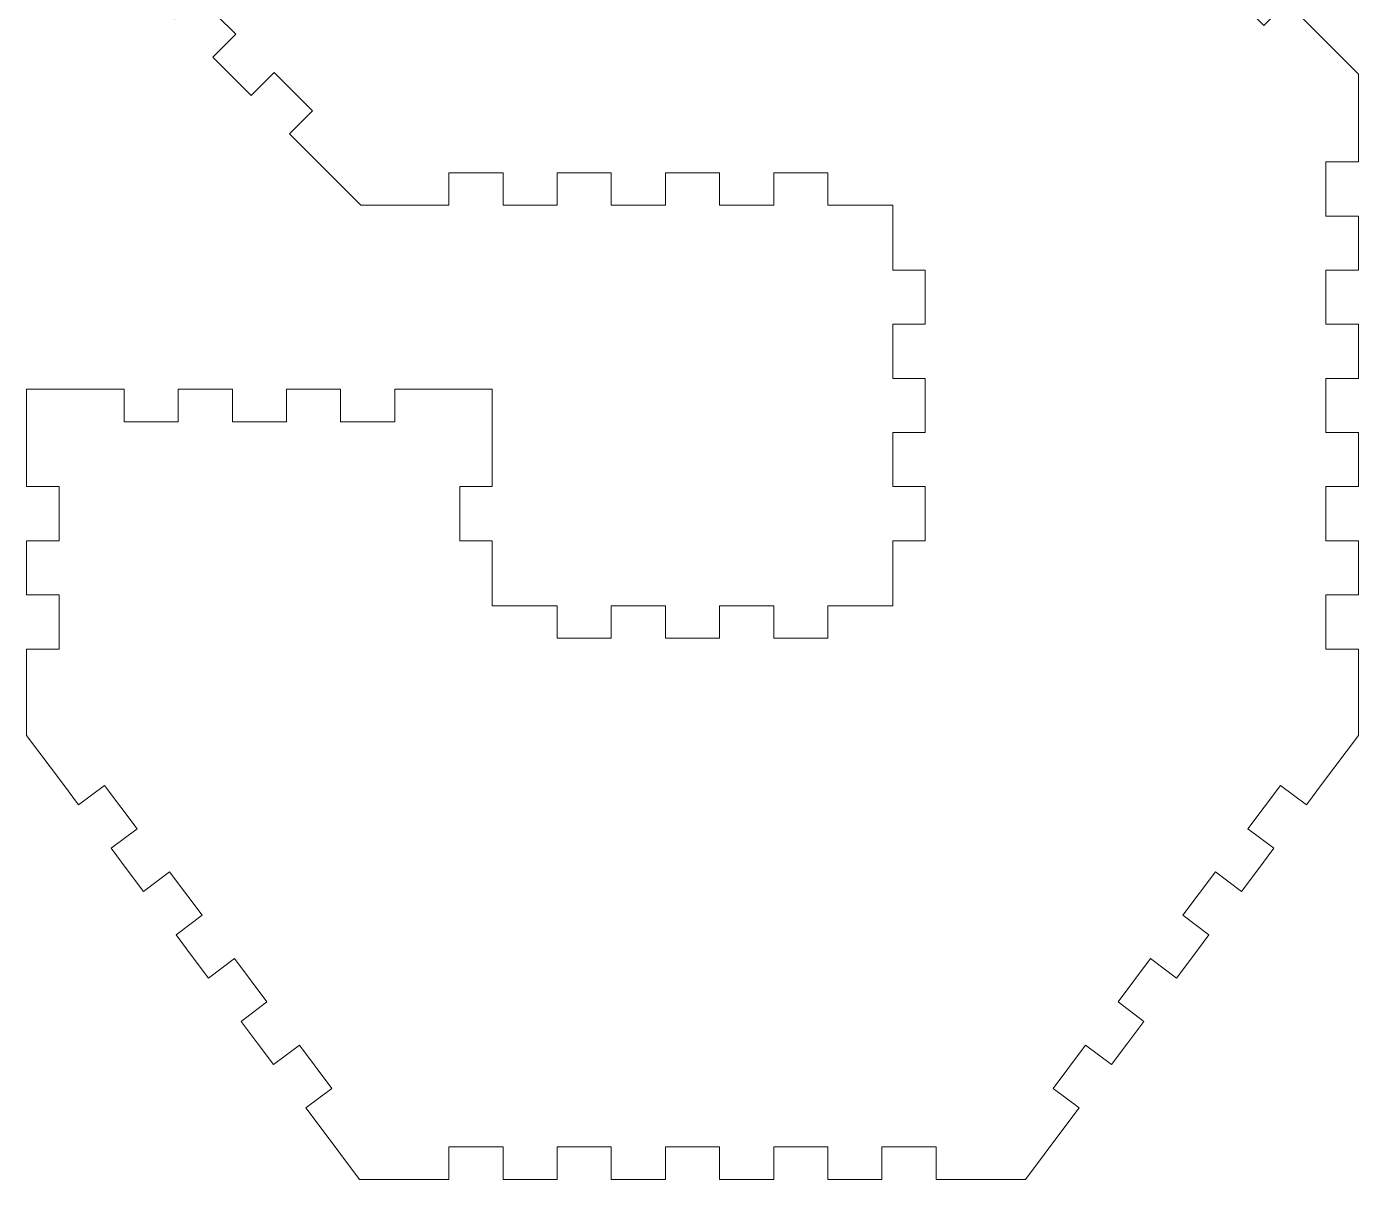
# Model space of a CAD drawing. Header units: centimetres. Extents: x -16 to 372, y -89 to 17.
# Drawn here: x -2.26 to 10.04, y -88.96 to -78.31 of the extents above; entities that cross this region are included whole.
import ezdxf

# ---------------------------------------------------------------- set-up
doc = ezdxf.new("R2010")
doc.units = ezdxf.units.CM
doc.header["$MEASUREMENT"] = 0
doc.layers.add('Capa 1', color=7, linetype='Continuous')

msp = doc.modelspace()

# ---------------------------------------------------------------- linework, layer by layer
at = {"layer": 'Capa 1', "color": 5, "lineweight": 9}
for points, knots in [([(10.04431, -78.74685), (10.04431, -78.74685), (9.56104, -78.26357), (9.56104, -78.26357), (9.56104, -78.26357), (9.56104, -78.26357), (9.38426, -78.0868), (9.38426, -78.0868), (9.38426, -78.0868), (9.38426, -78.0868), (9.17213, -78.29893), (9.17213, -78.29893), (9.17213, -78.29893), (9.17213, -78.29893), (8.81857, -77.94538), (8.81857, -77.94538), (8.81857, -77.94538), (8.81857, -77.94538), (9.03071, -77.73324), (9.03071, -77.73324), (9.03071, -77.73324), (9.03071, -77.73324), (8.85393, -77.55647), (8.85393, -77.55647), (8.85393, -77.55647), (8.85393, -77.55647), (8.67715, -77.37969), (8.67715, -77.37969), (8.67715, -77.37969), (8.67715, -77.37969), (8.46502, -77.59182), (8.46502, -77.59182), (8.46502, -77.59182), (8.46502, -77.59182), (8.11147, -77.23827), (8.11147, -77.23827), (8.11147, -77.23827), (8.11147, -77.23827), (8.3236, -77.02614), (8.3236, -77.02614), (8.3236, -77.02614), (8.3236, -77.02614), (8.14682, -76.84936), (8.14682, -76.84936), (8.14682, -76.84936), (8.14682, -76.84936), (7.97005, -76.67258), (7.97005, -76.67258), (7.97005, -76.67258), (7.97005, -76.67258), (7.75791, -76.88472), (7.75791, -76.88472), (7.75791, -76.88472), (7.75791, -76.88472), (7.40436, -76.53116), (7.40436, -76.53116), (7.40436, -76.53116), (7.40436, -76.53116), (7.61649, -76.31903), (7.61649, -76.31903), (7.61649, -76.31903), (7.61649, -76.31903), (7.43972, -76.14225), (7.43972, -76.14225), (7.43972, -76.14225), (7.43972, -76.14225), (6.95644, -75.65898), (6.95644, -75.65898)], [0, 0, 0, 0, 0.05555556, 0.05555556, 0.05555556, 0.05555556, 0.11111111, 0.11111111, 0.11111111, 0.11111111, 0.16666667, 0.16666667, 0.16666667, 0.16666667, 0.22222222, 0.22222222, 0.22222222, 0.22222222, 0.27777778, 0.27777778, 0.27777778, 0.27777778, 0.33333333, 0.33333333, 0.33333333, 0.33333333, 0.38888889, 0.38888889, 0.38888889, 0.38888889, 0.44444444, 0.44444444, 0.44444444, 0.44444444, 0.5, 0.5, 0.5, 0.5, 0.55555556, 0.55555556, 0.55555556, 0.55555556, 0.61111111, 0.61111111, 0.61111111, 0.61111111, 0.66666667, 0.66666667, 0.66666667, 0.66666667, 0.72222222, 0.72222222, 0.72222222, 0.72222222, 0.77777778, 0.77777778, 0.77777778, 0.77777778, 0.83333333, 0.83333333, 0.83333333, 0.83333333, 0.88888889, 0.88888889, 0.88888889, 0.88888889, 1, 1, 1, 1]), ([(-2.25569, -76.87111), (-2.25569, -76.87111), (-1.77242, -77.35439), (-1.77242, -77.35439), (-1.77242, -77.35439), (-1.77242, -77.35439), (-1.59564, -77.53116), (-1.59564, -77.53116), (-1.59564, -77.53116), (-1.59564, -77.53116), (-1.38351, -77.31903), (-1.38351, -77.31903), (-1.38351, -77.31903), (-1.38351, -77.31903), (-1.02995, -77.67258), (-1.02995, -77.67258), (-1.02995, -77.67258), (-1.02995, -77.67258), (-1.24209, -77.88472), (-1.24209, -77.88472), (-1.24209, -77.88472), (-1.24209, -77.88472), (-1.06531, -78.06149), (-1.06531, -78.06149), (-1.06531, -78.06149), (-1.06531, -78.06149), (-0.88853, -78.23827), (-0.88853, -78.23827), (-0.88853, -78.23827), (-0.88853, -78.23827), (-0.6764, -78.02614), (-0.6764, -78.02614), (-0.6764, -78.02614), (-0.6764, -78.02614), (-0.32285, -78.37969), (-0.32285, -78.37969), (-0.32285, -78.37969), (-0.32285, -78.37969), (-0.53498, -78.59182), (-0.53498, -78.59182), (-0.53498, -78.59182), (-0.53498, -78.59182), (-0.3582, -78.7686), (-0.3582, -78.7686), (-0.3582, -78.7686), (-0.3582, -78.7686), (-0.18143, -78.94538), (-0.18143, -78.94538), (-0.18143, -78.94538), (-0.18143, -78.94538), (0.03071, -78.73324), (0.03071, -78.73324), (0.03071, -78.73324), (0.03071, -78.73324), (0.38426, -79.0868), (0.38426, -79.0868), (0.38426, -79.0868), (0.38426, -79.0868), (0.17213, -79.29893), (0.17213, -79.29893), (0.17213, -79.29893), (0.17213, -79.29893), (0.3489, -79.47571), (0.3489, -79.47571), (0.3489, -79.47571), (0.3489, -79.47571), (0.83218, -79.95898), (0.83218, -79.95898)], [0, 0, 0, 0, 0.05555556, 0.05555556, 0.05555556, 0.05555556, 0.11111111, 0.11111111, 0.11111111, 0.11111111, 0.16666667, 0.16666667, 0.16666667, 0.16666667, 0.22222222, 0.22222222, 0.22222222, 0.22222222, 0.27777778, 0.27777778, 0.27777778, 0.27777778, 0.33333333, 0.33333333, 0.33333333, 0.33333333, 0.38888889, 0.38888889, 0.38888889, 0.38888889, 0.44444444, 0.44444444, 0.44444444, 0.44444444, 0.5, 0.5, 0.5, 0.5, 0.55555556, 0.55555556, 0.55555556, 0.55555556, 0.61111111, 0.61111111, 0.61111111, 0.61111111, 0.66666667, 0.66666667, 0.66666667, 0.66666667, 0.72222222, 0.72222222, 0.72222222, 0.72222222, 0.77777778, 0.77777778, 0.77777778, 0.77777778, 0.83333333, 0.83333333, 0.83333333, 0.83333333, 0.88888889, 0.88888889, 0.88888889, 0.88888889, 1, 1, 1, 1]), ([(10.04431, -84.85898), (10.04431, -84.85898), (10.04431, -84.30898), (10.04431, -84.30898), (10.04431, -84.30898), (10.04431, -84.30898), (10.04431, -84.05898), (10.04431, -84.05898), (10.04431, -84.05898), (10.04431, -84.05898), (9.74431, -84.05898), (9.74431, -84.05898), (9.74431, -84.05898), (9.74431, -84.05898), (9.74431, -83.55898), (9.74431, -83.55898), (9.74431, -83.55898), (9.74431, -83.55898), (10.04431, -83.55898), (10.04431, -83.55898), (10.04431, -83.55898), (10.04431, -83.55898), (10.04431, -83.30898), (10.04431, -83.30898), (10.04431, -83.30898), (10.04431, -83.30898), (10.04431, -83.05898), (10.04431, -83.05898), (10.04431, -83.05898), (10.04431, -83.05898), (9.74431, -83.05898), (9.74431, -83.05898), (9.74431, -83.05898), (9.74431, -83.05898), (9.74431, -82.55898), (9.74431, -82.55898), (9.74431, -82.55898), (9.74431, -82.55898), (10.04431, -82.55898), (10.04431, -82.55898), (10.04431, -82.55898), (10.04431, -82.55898), (10.04431, -82.30898), (10.04431, -82.30898), (10.04431, -82.30898), (10.04431, -82.30898), (10.04431, -82.05898), (10.04431, -82.05898), (10.04431, -82.05898), (10.04431, -82.05898), (9.74431, -82.05898), (9.74431, -82.05898), (9.74431, -82.05898), (9.74431, -82.05898), (9.74431, -81.55898), (9.74431, -81.55898), (9.74431, -81.55898), (9.74431, -81.55898), (10.04431, -81.55898), (10.04431, -81.55898), (10.04431, -81.55898), (10.04431, -81.55898), (10.04431, -81.30898), (10.04431, -81.30898), (10.04431, -81.30898), (10.04431, -81.30898), (10.04431, -81.05898), (10.04431, -81.05898), (10.04431, -81.05898), (10.04431, -81.05898), (9.74431, -81.05898), (9.74431, -81.05898), (9.74431, -81.05898), (9.74431, -81.05898), (9.74431, -80.55898), (9.74431, -80.55898), (9.74431, -80.55898), (9.74431, -80.55898), (10.04431, -80.55898), (10.04431, -80.55898), (10.04431, -80.55898), (10.04431, -80.55898), (10.04431, -80.30898), (10.04431, -80.30898), (10.04431, -80.30898), (10.04431, -80.30898), (10.04431, -80.05898), (10.04431, -80.05898), (10.04431, -80.05898), (10.04431, -80.05898), (9.74431, -80.05898), (9.74431, -80.05898), (9.74431, -80.05898), (9.74431, -80.05898), (9.74431, -79.55898), (9.74431, -79.55898), (9.74431, -79.55898), (9.74431, -79.55898), (10.04431, -79.55898), (10.04431, -79.55898), (10.04431, -79.55898), (10.04431, -79.55898), (10.04431, -79.30898), (10.04431, -79.30898), (10.04431, -79.30898), (10.04431, -79.30898), (10.04431, -78.74685), (10.04431, -78.74685)], [0, 0, 0, 0, 0.03571429, 0.03571429, 0.03571429, 0.03571429, 0.07142857, 0.07142857, 0.07142857, 0.07142857, 0.10714286, 0.10714286, 0.10714286, 0.10714286, 0.14285714, 0.14285714, 0.14285714, 0.14285714, 0.17857143, 0.17857143, 0.17857143, 0.17857143, 0.21428571, 0.21428571, 0.21428571, 0.21428571, 0.25, 0.25, 0.25, 0.25, 0.28571429, 0.28571429, 0.28571429, 0.28571429, 0.32142857, 0.32142857, 0.32142857, 0.32142857, 0.35714286, 0.35714286, 0.35714286, 0.35714286, 0.39285714, 0.39285714, 0.39285714, 0.39285714, 0.42857143, 0.42857143, 0.42857143, 0.42857143, 0.46428571, 0.46428571, 0.46428571, 0.46428571, 0.5, 0.5, 0.5, 0.5, 0.53571429, 0.53571429, 0.53571429, 0.53571429, 0.57142857, 0.57142857, 0.57142857, 0.57142857, 0.60714286, 0.60714286, 0.60714286, 0.60714286, 0.64285714, 0.64285714, 0.64285714, 0.64285714, 0.67857143, 0.67857143, 0.67857143, 0.67857143, 0.71428571, 0.71428571, 0.71428571, 0.71428571, 0.75, 0.75, 0.75, 0.75, 0.78571429, 0.78571429, 0.78571429, 0.78571429, 0.82142857, 0.82142857, 0.82142857, 0.82142857, 0.85714286, 0.85714286, 0.85714286, 0.85714286, 0.89285714, 0.89285714, 0.89285714, 0.89285714, 0.92857143, 0.92857143, 0.92857143, 0.92857143, 1, 1, 1, 1]), ([(0.83218, -79.95898), (0.83218, -79.95898), (1.39431, -79.95898), (1.39431, -79.95898), (1.39431, -79.95898), (1.39431, -79.95898), (1.64431, -79.95898), (1.64431, -79.95898), (1.64431, -79.95898), (1.64431, -79.95898), (1.64431, -79.65898), (1.64431, -79.65898), (1.64431, -79.65898), (1.64431, -79.65898), (2.14431, -79.65898), (2.14431, -79.65898), (2.14431, -79.65898), (2.14431, -79.65898), (2.14431, -79.95898), (2.14431, -79.95898), (2.14431, -79.95898), (2.14431, -79.95898), (2.39431, -79.95898), (2.39431, -79.95898), (2.39431, -79.95898), (2.39431, -79.95898), (2.64431, -79.95898), (2.64431, -79.95898), (2.64431, -79.95898), (2.64431, -79.95898), (2.64431, -79.65898), (2.64431, -79.65898), (2.64431, -79.65898), (2.64431, -79.65898), (3.14431, -79.65898), (3.14431, -79.65898), (3.14431, -79.65898), (3.14431, -79.65898), (3.14431, -79.95898), (3.14431, -79.95898), (3.14431, -79.95898), (3.14431, -79.95898), (3.39431, -79.95898), (3.39431, -79.95898), (3.39431, -79.95898), (3.39431, -79.95898), (3.64431, -79.95898), (3.64431, -79.95898), (3.64431, -79.95898), (3.64431, -79.95898), (3.64431, -79.65898), (3.64431, -79.65898), (3.64431, -79.65898), (3.64431, -79.65898), (4.14431, -79.65898), (4.14431, -79.65898), (4.14431, -79.65898), (4.14431, -79.65898), (4.14431, -79.95898), (4.14431, -79.95898), (4.14431, -79.95898), (4.14431, -79.95898), (4.39431, -79.95898), (4.39431, -79.95898), (4.39431, -79.95898), (4.39431, -79.95898), (4.64431, -79.95898), (4.64431, -79.95898), (4.64431, -79.95898), (4.64431, -79.95898), (4.64431, -79.65898), (4.64431, -79.65898), (4.64431, -79.65898), (4.64431, -79.65898), (5.14431, -79.65898), (5.14431, -79.65898), (5.14431, -79.65898), (5.14431, -79.65898), (5.14431, -79.95898), (5.14431, -79.95898), (5.14431, -79.95898), (5.14431, -79.95898), (5.39431, -79.95898), (5.39431, -79.95898), (5.39431, -79.95898), (5.39431, -79.95898), (5.74431, -79.95898), (5.74431, -79.95898)], [0, 0, 0, 0, 0.04347826, 0.04347826, 0.04347826, 0.04347826, 0.08695652, 0.08695652, 0.08695652, 0.08695652, 0.13043478, 0.13043478, 0.13043478, 0.13043478, 0.17391304, 0.17391304, 0.17391304, 0.17391304, 0.2173913, 0.2173913, 0.2173913, 0.2173913, 0.26086957, 0.26086957, 0.26086957, 0.26086957, 0.30434783, 0.30434783, 0.30434783, 0.30434783, 0.34782609, 0.34782609, 0.34782609, 0.34782609, 0.39130435, 0.39130435, 0.39130435, 0.39130435, 0.43478261, 0.43478261, 0.43478261, 0.43478261, 0.47826087, 0.47826087, 0.47826087, 0.47826087, 0.52173913, 0.52173913, 0.52173913, 0.52173913, 0.56521739, 0.56521739, 0.56521739, 0.56521739, 0.60869565, 0.60869565, 0.60869565, 0.60869565, 0.65217391, 0.65217391, 0.65217391, 0.65217391, 0.69565217, 0.69565217, 0.69565217, 0.69565217, 0.73913043, 0.73913043, 0.73913043, 0.73913043, 0.7826087, 0.7826087, 0.7826087, 0.7826087, 0.82608696, 0.82608696, 0.82608696, 0.82608696, 0.86956522, 0.86956522, 0.86956522, 0.86956522, 0.91304348, 0.91304348, 0.91304348, 0.91304348, 1, 1, 1, 1]), ([(5.74431, -79.95898), (5.74431, -79.95898), (5.74431, -80.30898), (5.74431, -80.30898), (5.74431, -80.30898), (5.74431, -80.30898), (5.74431, -80.55898), (5.74431, -80.55898), (5.74431, -80.55898), (5.74431, -80.55898), (6.04431, -80.55898), (6.04431, -80.55898), (6.04431, -80.55898), (6.04431, -80.55898), (6.04431, -81.05898), (6.04431, -81.05898), (6.04431, -81.05898), (6.04431, -81.05898), (5.74431, -81.05898), (5.74431, -81.05898), (5.74431, -81.05898), (5.74431, -81.05898), (5.74431, -81.30898), (5.74431, -81.30898), (5.74431, -81.30898), (5.74431, -81.30898), (5.74431, -81.55898), (5.74431, -81.55898), (5.74431, -81.55898), (5.74431, -81.55898), (6.04431, -81.55898), (6.04431, -81.55898), (6.04431, -81.55898), (6.04431, -81.55898), (6.04431, -82.05898), (6.04431, -82.05898), (6.04431, -82.05898), (6.04431, -82.05898), (5.74431, -82.05898), (5.74431, -82.05898), (5.74431, -82.05898), (5.74431, -82.05898), (5.74431, -82.30898), (5.74431, -82.30898), (5.74431, -82.30898), (5.74431, -82.30898), (5.74431, -82.55898), (5.74431, -82.55898), (5.74431, -82.55898), (5.74431, -82.55898), (6.04431, -82.55898), (6.04431, -82.55898), (6.04431, -82.55898), (6.04431, -82.55898), (6.04431, -83.05898), (6.04431, -83.05898), (6.04431, -83.05898), (6.04431, -83.05898), (5.74431, -83.05898), (5.74431, -83.05898), (5.74431, -83.05898), (5.74431, -83.05898), (5.74431, -83.30898), (5.74431, -83.30898), (5.74431, -83.30898), (5.74431, -83.30898), (5.74431, -83.65898), (5.74431, -83.65898)], [0, 0, 0, 0, 0.05555556, 0.05555556, 0.05555556, 0.05555556, 0.11111111, 0.11111111, 0.11111111, 0.11111111, 0.16666667, 0.16666667, 0.16666667, 0.16666667, 0.22222222, 0.22222222, 0.22222222, 0.22222222, 0.27777778, 0.27777778, 0.27777778, 0.27777778, 0.33333333, 0.33333333, 0.33333333, 0.33333333, 0.38888889, 0.38888889, 0.38888889, 0.38888889, 0.44444444, 0.44444444, 0.44444444, 0.44444444, 0.5, 0.5, 0.5, 0.5, 0.55555556, 0.55555556, 0.55555556, 0.55555556, 0.61111111, 0.61111111, 0.61111111, 0.61111111, 0.66666667, 0.66666667, 0.66666667, 0.66666667, 0.72222222, 0.72222222, 0.72222222, 0.72222222, 0.77777778, 0.77777778, 0.77777778, 0.77777778, 0.83333333, 0.83333333, 0.83333333, 0.83333333, 0.88888889, 0.88888889, 0.88888889, 0.88888889, 1, 1, 1, 1]), ([(2.04431, -81.65898), (2.04431, -81.65898), (1.39431, -81.65898), (1.39431, -81.65898), (1.39431, -81.65898), (1.39431, -81.65898), (1.14431, -81.65898), (1.14431, -81.65898), (1.14431, -81.65898), (1.14431, -81.65898), (1.14431, -81.95898), (1.14431, -81.95898), (1.14431, -81.95898), (1.14431, -81.95898), (0.64431, -81.95898), (0.64431, -81.95898), (0.64431, -81.95898), (0.64431, -81.95898), (0.64431, -81.65898), (0.64431, -81.65898), (0.64431, -81.65898), (0.64431, -81.65898), (0.39431, -81.65898), (0.39431, -81.65898), (0.39431, -81.65898), (0.39431, -81.65898), (0.14431, -81.65898), (0.14431, -81.65898), (0.14431, -81.65898), (0.14431, -81.65898), (0.14431, -81.95898), (0.14431, -81.95898), (0.14431, -81.95898), (0.14431, -81.95898), (-0.35569, -81.95898), (-0.35569, -81.95898), (-0.35569, -81.95898), (-0.35569, -81.95898), (-0.35569, -81.65898), (-0.35569, -81.65898), (-0.35569, -81.65898), (-0.35569, -81.65898), (-0.60569, -81.65898), (-0.60569, -81.65898), (-0.60569, -81.65898), (-0.60569, -81.65898), (-0.85569, -81.65898), (-0.85569, -81.65898), (-0.85569, -81.65898), (-0.85569, -81.65898), (-0.85569, -81.95898), (-0.85569, -81.95898), (-0.85569, -81.95898), (-0.85569, -81.95898), (-1.35569, -81.95898), (-1.35569, -81.95898), (-1.35569, -81.95898), (-1.35569, -81.95898), (-1.35569, -81.65898), (-1.35569, -81.65898), (-1.35569, -81.65898), (-1.35569, -81.65898), (-1.60569, -81.65898), (-1.60569, -81.65898), (-1.60569, -81.65898), (-1.60569, -81.65898), (-2.25569, -81.65898), (-2.25569, -81.65898)], [0, 0, 0, 0, 0.05555556, 0.05555556, 0.05555556, 0.05555556, 0.11111111, 0.11111111, 0.11111111, 0.11111111, 0.16666667, 0.16666667, 0.16666667, 0.16666667, 0.22222222, 0.22222222, 0.22222222, 0.22222222, 0.27777778, 0.27777778, 0.27777778, 0.27777778, 0.33333333, 0.33333333, 0.33333333, 0.33333333, 0.38888889, 0.38888889, 0.38888889, 0.38888889, 0.44444444, 0.44444444, 0.44444444, 0.44444444, 0.5, 0.5, 0.5, 0.5, 0.55555556, 0.55555556, 0.55555556, 0.55555556, 0.61111111, 0.61111111, 0.61111111, 0.61111111, 0.66666667, 0.66666667, 0.66666667, 0.66666667, 0.72222222, 0.72222222, 0.72222222, 0.72222222, 0.77777778, 0.77777778, 0.77777778, 0.77777778, 0.83333333, 0.83333333, 0.83333333, 0.83333333, 0.88888889, 0.88888889, 0.88888889, 0.88888889, 1, 1, 1, 1]), ([(-2.25569, -81.65898), (-2.25569, -81.65898), (-2.25569, -82.30898), (-2.25569, -82.30898), (-2.25569, -82.30898), (-2.25569, -82.30898), (-2.25569, -82.55898), (-2.25569, -82.55898), (-2.25569, -82.55898), (-2.25569, -82.55898), (-1.95569, -82.55898), (-1.95569, -82.55898), (-1.95569, -82.55898), (-1.95569, -82.55898), (-1.95569, -83.05898), (-1.95569, -83.05898), (-1.95569, -83.05898), (-1.95569, -83.05898), (-2.25569, -83.05898), (-2.25569, -83.05898), (-2.25569, -83.05898), (-2.25569, -83.05898), (-2.25569, -83.30898), (-2.25569, -83.30898), (-2.25569, -83.30898), (-2.25569, -83.30898), (-2.25569, -83.55898), (-2.25569, -83.55898), (-2.25569, -83.55898), (-2.25569, -83.55898), (-1.95569, -83.55898), (-1.95569, -83.55898), (-1.95569, -83.55898), (-1.95569, -83.55898), (-1.95569, -84.05898), (-1.95569, -84.05898), (-1.95569, -84.05898), (-1.95569, -84.05898), (-2.25569, -84.05898), (-2.25569, -84.05898), (-2.25569, -84.05898), (-2.25569, -84.05898), (-2.25569, -84.30898), (-2.25569, -84.30898), (-2.25569, -84.30898), (-2.25569, -84.30898), (-2.25569, -84.85898), (-2.25569, -84.85898)], [0, 0, 0, 0, 0.07692308, 0.07692308, 0.07692308, 0.07692308, 0.15384615, 0.15384615, 0.15384615, 0.15384615, 0.23076923, 0.23076923, 0.23076923, 0.23076923, 0.30769231, 0.30769231, 0.30769231, 0.30769231, 0.38461538, 0.38461538, 0.38461538, 0.38461538, 0.46153846, 0.46153846, 0.46153846, 0.46153846, 0.53846154, 0.53846154, 0.53846154, 0.53846154, 0.61538462, 0.61538462, 0.61538462, 0.61538462, 0.69230769, 0.69230769, 0.69230769, 0.69230769, 0.76923077, 0.76923077, 0.76923077, 0.76923077, 0.84615385, 0.84615385, 0.84615385, 0.84615385, 1, 1, 1, 1]), ([(2.04431, -83.65898), (2.04431, -83.65898), (2.04431, -83.30898), (2.04431, -83.30898), (2.04431, -83.30898), (2.04431, -83.30898), (2.04431, -83.05898), (2.04431, -83.05898), (2.04431, -83.05898), (2.04431, -83.05898), (1.74431, -83.05898), (1.74431, -83.05898), (1.74431, -83.05898), (1.74431, -83.05898), (1.74431, -82.55898), (1.74431, -82.55898), (1.74431, -82.55898), (1.74431, -82.55898), (2.04431, -82.55898), (2.04431, -82.55898), (2.04431, -82.55898), (2.04431, -82.55898), (2.04431, -82.30898), (2.04431, -82.30898), (2.04431, -82.30898), (2.04431, -82.30898), (2.04431, -81.65898), (2.04431, -81.65898)], [0, 0, 0, 0, 0.125, 0.125, 0.125, 0.125, 0.25, 0.25, 0.25, 0.25, 0.375, 0.375, 0.375, 0.375, 0.5, 0.5, 0.5, 0.5, 0.625, 0.625, 0.625, 0.625, 0.75, 0.75, 0.75, 0.75, 1, 1, 1, 1]), ([(5.74431, -83.65898), (5.74431, -83.65898), (5.39431, -83.65898), (5.39431, -83.65898), (5.39431, -83.65898), (5.39431, -83.65898), (5.14431, -83.65898), (5.14431, -83.65898), (5.14431, -83.65898), (5.14431, -83.65898), (5.14431, -83.95898), (5.14431, -83.95898), (5.14431, -83.95898), (5.14431, -83.95898), (4.64431, -83.95898), (4.64431, -83.95898), (4.64431, -83.95898), (4.64431, -83.95898), (4.64431, -83.65898), (4.64431, -83.65898), (4.64431, -83.65898), (4.64431, -83.65898), (4.39431, -83.65898), (4.39431, -83.65898), (4.39431, -83.65898), (4.39431, -83.65898), (4.14431, -83.65898), (4.14431, -83.65898), (4.14431, -83.65898), (4.14431, -83.65898), (4.14431, -83.95898), (4.14431, -83.95898), (4.14431, -83.95898), (4.14431, -83.95898), (3.64431, -83.95898), (3.64431, -83.95898), (3.64431, -83.95898), (3.64431, -83.95898), (3.64431, -83.65898), (3.64431, -83.65898), (3.64431, -83.65898), (3.64431, -83.65898), (3.39431, -83.65898), (3.39431, -83.65898), (3.39431, -83.65898), (3.39431, -83.65898), (3.14431, -83.65898), (3.14431, -83.65898), (3.14431, -83.65898), (3.14431, -83.65898), (3.14431, -83.95898), (3.14431, -83.95898), (3.14431, -83.95898), (3.14431, -83.95898), (2.64431, -83.95898), (2.64431, -83.95898), (2.64431, -83.95898), (2.64431, -83.95898), (2.64431, -83.65898), (2.64431, -83.65898), (2.64431, -83.65898), (2.64431, -83.65898), (2.39431, -83.65898), (2.39431, -83.65898), (2.39431, -83.65898), (2.39431, -83.65898), (2.04431, -83.65898), (2.04431, -83.65898)], [0, 0, 0, 0, 0.05555556, 0.05555556, 0.05555556, 0.05555556, 0.11111111, 0.11111111, 0.11111111, 0.11111111, 0.16666667, 0.16666667, 0.16666667, 0.16666667, 0.22222222, 0.22222222, 0.22222222, 0.22222222, 0.27777778, 0.27777778, 0.27777778, 0.27777778, 0.33333333, 0.33333333, 0.33333333, 0.33333333, 0.38888889, 0.38888889, 0.38888889, 0.38888889, 0.44444444, 0.44444444, 0.44444444, 0.44444444, 0.5, 0.5, 0.5, 0.5, 0.55555556, 0.55555556, 0.55555556, 0.55555556, 0.61111111, 0.61111111, 0.61111111, 0.61111111, 0.66666667, 0.66666667, 0.66666667, 0.66666667, 0.72222222, 0.72222222, 0.72222222, 0.72222222, 0.77777778, 0.77777778, 0.77777778, 0.77777778, 0.83333333, 0.83333333, 0.83333333, 0.83333333, 0.88888889, 0.88888889, 0.88888889, 0.88888889, 1, 1, 1, 1]), ([(-2.25569, -84.85898), (-2.25569, -84.85898), (-1.92569, -85.29898), (-1.92569, -85.29898), (-1.92569, -85.29898), (-1.92569, -85.29898), (-1.77569, -85.49898), (-1.77569, -85.49898), (-1.77569, -85.49898), (-1.77569, -85.49898), (-1.53569, -85.31898), (-1.53569, -85.31898), (-1.53569, -85.31898), (-1.53569, -85.31898), (-1.23569, -85.71898), (-1.23569, -85.71898), (-1.23569, -85.71898), (-1.23569, -85.71898), (-1.47569, -85.89898), (-1.47569, -85.89898), (-1.47569, -85.89898), (-1.47569, -85.89898), (-1.32569, -86.09898), (-1.32569, -86.09898), (-1.32569, -86.09898), (-1.32569, -86.09898), (-1.17569, -86.29898), (-1.17569, -86.29898), (-1.17569, -86.29898), (-1.17569, -86.29898), (-0.93569, -86.11898), (-0.93569, -86.11898), (-0.93569, -86.11898), (-0.93569, -86.11898), (-0.63569, -86.51898), (-0.63569, -86.51898), (-0.63569, -86.51898), (-0.63569, -86.51898), (-0.87569, -86.69898), (-0.87569, -86.69898), (-0.87569, -86.69898), (-0.87569, -86.69898), (-0.72569, -86.89898), (-0.72569, -86.89898), (-0.72569, -86.89898), (-0.72569, -86.89898), (-0.57569, -87.09898), (-0.57569, -87.09898), (-0.57569, -87.09898), (-0.57569, -87.09898), (-0.33569, -86.91898), (-0.33569, -86.91898), (-0.33569, -86.91898), (-0.33569, -86.91898), (-0.03569, -87.31898), (-0.03569, -87.31898), (-0.03569, -87.31898), (-0.03569, -87.31898), (-0.27569, -87.49898), (-0.27569, -87.49898), (-0.27569, -87.49898), (-0.27569, -87.49898), (-0.12569, -87.69898), (-0.12569, -87.69898), (-0.12569, -87.69898), (-0.12569, -87.69898), (0.02431, -87.89898), (0.02431, -87.89898), (0.02431, -87.89898), (0.02431, -87.89898), (0.26431, -87.71898), (0.26431, -87.71898), (0.26431, -87.71898), (0.26431, -87.71898), (0.56431, -88.11898), (0.56431, -88.11898), (0.56431, -88.11898), (0.56431, -88.11898), (0.32431, -88.29898), (0.32431, -88.29898), (0.32431, -88.29898), (0.32431, -88.29898), (0.47431, -88.49898), (0.47431, -88.49898), (0.47431, -88.49898), (0.47431, -88.49898), (0.81931, -88.95898), (0.81931, -88.95898)], [0, 0, 0, 0, 0.04347826, 0.04347826, 0.04347826, 0.04347826, 0.08695652, 0.08695652, 0.08695652, 0.08695652, 0.13043478, 0.13043478, 0.13043478, 0.13043478, 0.17391304, 0.17391304, 0.17391304, 0.17391304, 0.2173913, 0.2173913, 0.2173913, 0.2173913, 0.26086957, 0.26086957, 0.26086957, 0.26086957, 0.30434783, 0.30434783, 0.30434783, 0.30434783, 0.34782609, 0.34782609, 0.34782609, 0.34782609, 0.39130435, 0.39130435, 0.39130435, 0.39130435, 0.43478261, 0.43478261, 0.43478261, 0.43478261, 0.47826087, 0.47826087, 0.47826087, 0.47826087, 0.52173913, 0.52173913, 0.52173913, 0.52173913, 0.56521739, 0.56521739, 0.56521739, 0.56521739, 0.60869565, 0.60869565, 0.60869565, 0.60869565, 0.65217391, 0.65217391, 0.65217391, 0.65217391, 0.69565217, 0.69565217, 0.69565217, 0.69565217, 0.73913043, 0.73913043, 0.73913043, 0.73913043, 0.7826087, 0.7826087, 0.7826087, 0.7826087, 0.82608696, 0.82608696, 0.82608696, 0.82608696, 0.86956522, 0.86956522, 0.86956522, 0.86956522, 0.91304348, 0.91304348, 0.91304348, 0.91304348, 1, 1, 1, 1]), ([(6.96931, -88.95898), (6.96931, -88.95898), (7.31431, -88.49898), (7.31431, -88.49898), (7.31431, -88.49898), (7.31431, -88.49898), (7.46431, -88.29898), (7.46431, -88.29898), (7.46431, -88.29898), (7.46431, -88.29898), (7.22431, -88.11898), (7.22431, -88.11898), (7.22431, -88.11898), (7.22431, -88.11898), (7.52431, -87.71898), (7.52431, -87.71898), (7.52431, -87.71898), (7.52431, -87.71898), (7.76431, -87.89898), (7.76431, -87.89898), (7.76431, -87.89898), (7.76431, -87.89898), (7.91431, -87.69898), (7.91431, -87.69898), (7.91431, -87.69898), (7.91431, -87.69898), (8.06431, -87.49898), (8.06431, -87.49898), (8.06431, -87.49898), (8.06431, -87.49898), (7.82431, -87.31898), (7.82431, -87.31898), (7.82431, -87.31898), (7.82431, -87.31898), (8.12431, -86.91898), (8.12431, -86.91898), (8.12431, -86.91898), (8.12431, -86.91898), (8.36431, -87.09898), (8.36431, -87.09898), (8.36431, -87.09898), (8.36431, -87.09898), (8.51431, -86.89898), (8.51431, -86.89898), (8.51431, -86.89898), (8.51431, -86.89898), (8.66431, -86.69898), (8.66431, -86.69898), (8.66431, -86.69898), (8.66431, -86.69898), (8.42431, -86.51898), (8.42431, -86.51898), (8.42431, -86.51898), (8.42431, -86.51898), (8.72431, -86.11898), (8.72431, -86.11898), (8.72431, -86.11898), (8.72431, -86.11898), (8.96431, -86.29898), (8.96431, -86.29898), (8.96431, -86.29898), (8.96431, -86.29898), (9.11431, -86.09898), (9.11431, -86.09898), (9.11431, -86.09898), (9.11431, -86.09898), (9.26431, -85.89898), (9.26431, -85.89898), (9.26431, -85.89898), (9.26431, -85.89898), (9.02431, -85.71898), (9.02431, -85.71898), (9.02431, -85.71898), (9.02431, -85.71898), (9.32431, -85.31898), (9.32431, -85.31898), (9.32431, -85.31898), (9.32431, -85.31898), (9.56431, -85.49898), (9.56431, -85.49898), (9.56431, -85.49898), (9.56431, -85.49898), (9.71431, -85.29898), (9.71431, -85.29898), (9.71431, -85.29898), (9.71431, -85.29898), (10.04431, -84.85898), (10.04431, -84.85898)], [0, 0, 0, 0, 0.04347826, 0.04347826, 0.04347826, 0.04347826, 0.08695652, 0.08695652, 0.08695652, 0.08695652, 0.13043478, 0.13043478, 0.13043478, 0.13043478, 0.17391304, 0.17391304, 0.17391304, 0.17391304, 0.2173913, 0.2173913, 0.2173913, 0.2173913, 0.26086957, 0.26086957, 0.26086957, 0.26086957, 0.30434783, 0.30434783, 0.30434783, 0.30434783, 0.34782609, 0.34782609, 0.34782609, 0.34782609, 0.39130435, 0.39130435, 0.39130435, 0.39130435, 0.43478261, 0.43478261, 0.43478261, 0.43478261, 0.47826087, 0.47826087, 0.47826087, 0.47826087, 0.52173913, 0.52173913, 0.52173913, 0.52173913, 0.56521739, 0.56521739, 0.56521739, 0.56521739, 0.60869565, 0.60869565, 0.60869565, 0.60869565, 0.65217391, 0.65217391, 0.65217391, 0.65217391, 0.69565217, 0.69565217, 0.69565217, 0.69565217, 0.73913043, 0.73913043, 0.73913043, 0.73913043, 0.7826087, 0.7826087, 0.7826087, 0.7826087, 0.82608696, 0.82608696, 0.82608696, 0.82608696, 0.86956522, 0.86956522, 0.86956522, 0.86956522, 0.91304348, 0.91304348, 0.91304348, 0.91304348, 1, 1, 1, 1]), ([(0.81931, -88.95898), (0.81931, -88.95898), (1.39431, -88.95898), (1.39431, -88.95898), (1.39431, -88.95898), (1.39431, -88.95898), (1.64431, -88.95898), (1.64431, -88.95898), (1.64431, -88.95898), (1.64431, -88.95898), (1.64431, -88.65898), (1.64431, -88.65898), (1.64431, -88.65898), (1.64431, -88.65898), (2.14431, -88.65898), (2.14431, -88.65898), (2.14431, -88.65898), (2.14431, -88.65898), (2.14431, -88.95898), (2.14431, -88.95898), (2.14431, -88.95898), (2.14431, -88.95898), (2.39431, -88.95898), (2.39431, -88.95898), (2.39431, -88.95898), (2.39431, -88.95898), (2.64431, -88.95898), (2.64431, -88.95898), (2.64431, -88.95898), (2.64431, -88.95898), (2.64431, -88.65898), (2.64431, -88.65898), (2.64431, -88.65898), (2.64431, -88.65898), (3.14431, -88.65898), (3.14431, -88.65898), (3.14431, -88.65898), (3.14431, -88.65898), (3.14431, -88.95898), (3.14431, -88.95898), (3.14431, -88.95898), (3.14431, -88.95898), (3.39431, -88.95898), (3.39431, -88.95898), (3.39431, -88.95898), (3.39431, -88.95898), (3.64431, -88.95898), (3.64431, -88.95898), (3.64431, -88.95898), (3.64431, -88.95898), (3.64431, -88.65898), (3.64431, -88.65898), (3.64431, -88.65898), (3.64431, -88.65898), (4.14431, -88.65898), (4.14431, -88.65898), (4.14431, -88.65898), (4.14431, -88.65898), (4.14431, -88.95898), (4.14431, -88.95898), (4.14431, -88.95898), (4.14431, -88.95898), (4.39431, -88.95898), (4.39431, -88.95898), (4.39431, -88.95898), (4.39431, -88.95898), (4.64431, -88.95898), (4.64431, -88.95898), (4.64431, -88.95898), (4.64431, -88.95898), (4.64431, -88.65898), (4.64431, -88.65898), (4.64431, -88.65898), (4.64431, -88.65898), (5.14431, -88.65898), (5.14431, -88.65898), (5.14431, -88.65898), (5.14431, -88.65898), (5.14431, -88.95898), (5.14431, -88.95898), (5.14431, -88.95898), (5.14431, -88.95898), (5.39431, -88.95898), (5.39431, -88.95898), (5.39431, -88.95898), (5.39431, -88.95898), (5.64431, -88.95898), (5.64431, -88.95898), (5.64431, -88.95898), (5.64431, -88.95898), (5.64431, -88.65898), (5.64431, -88.65898), (5.64431, -88.65898), (5.64431, -88.65898), (6.14431, -88.65898), (6.14431, -88.65898), (6.14431, -88.65898), (6.14431, -88.65898), (6.14431, -88.95898), (6.14431, -88.95898), (6.14431, -88.95898), (6.14431, -88.95898), (6.39431, -88.95898), (6.39431, -88.95898), (6.39431, -88.95898), (6.39431, -88.95898), (6.96931, -88.95898), (6.96931, -88.95898)], [0, 0, 0, 0, 0.03571429, 0.03571429, 0.03571429, 0.03571429, 0.07142857, 0.07142857, 0.07142857, 0.07142857, 0.10714286, 0.10714286, 0.10714286, 0.10714286, 0.14285714, 0.14285714, 0.14285714, 0.14285714, 0.17857143, 0.17857143, 0.17857143, 0.17857143, 0.21428571, 0.21428571, 0.21428571, 0.21428571, 0.25, 0.25, 0.25, 0.25, 0.28571429, 0.28571429, 0.28571429, 0.28571429, 0.32142857, 0.32142857, 0.32142857, 0.32142857, 0.35714286, 0.35714286, 0.35714286, 0.35714286, 0.39285714, 0.39285714, 0.39285714, 0.39285714, 0.42857143, 0.42857143, 0.42857143, 0.42857143, 0.46428571, 0.46428571, 0.46428571, 0.46428571, 0.5, 0.5, 0.5, 0.5, 0.53571429, 0.53571429, 0.53571429, 0.53571429, 0.57142857, 0.57142857, 0.57142857, 0.57142857, 0.60714286, 0.60714286, 0.60714286, 0.60714286, 0.64285714, 0.64285714, 0.64285714, 0.64285714, 0.67857143, 0.67857143, 0.67857143, 0.67857143, 0.71428571, 0.71428571, 0.71428571, 0.71428571, 0.75, 0.75, 0.75, 0.75, 0.78571429, 0.78571429, 0.78571429, 0.78571429, 0.82142857, 0.82142857, 0.82142857, 0.82142857, 0.85714286, 0.85714286, 0.85714286, 0.85714286, 0.89285714, 0.89285714, 0.89285714, 0.89285714, 0.92857143, 0.92857143, 0.92857143, 0.92857143, 1, 1, 1, 1])]:
    msp.add_open_spline(points, degree=3, knots=knots, dxfattribs=at)

doc.saveas('drawing.dxf')
